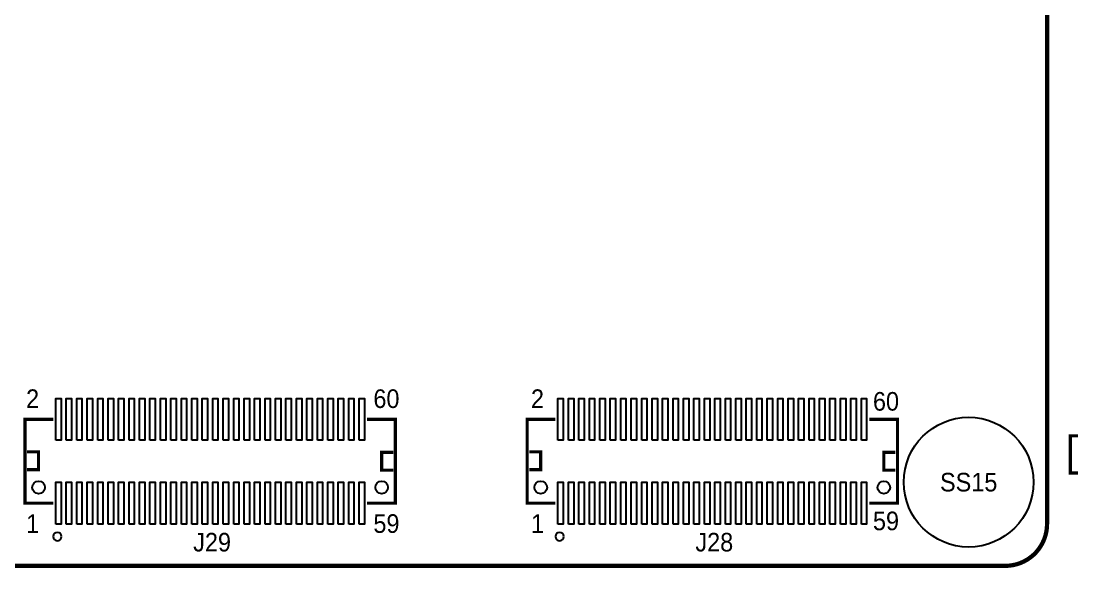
# Model space of a CAD drawing. Extents: x -6 to 181, y -5 to 126.
# Drawn here: x 61.1 to 111.3, y 27.6 to 53.7 of the extents above; entities that cross this region are included whole.
import ezdxf
from ezdxf.enums import TextEntityAlignment as Align

# ---------------------------------------------------------------- set-up
doc = ezdxf.new("R2010")
doc.units = 0
for name, color, linetype in [('BG_SILKSCREEN_TOP', 30, 'CONTINUOUS'), ('PG_SILKSCREEN_TOP', 254, 'CONTINUOUS'), ('PIN_TOP', 92, 'CONTINUOUS'), ('RD_SILKSCREEN_TOP', 52, 'CONTINUOUS')]:
    doc.layers.add(name, color=color, linetype=linetype)

msp = doc.modelspace()

# ---------------------------------------------------------------- linework, layer by layer
at = {"layer": 'BG_SILKSCREEN_TOP'}
for points, const_width in [([(110.137981, 67.696994), (110.137981, 29.69707)], 0.2032), ([(112.776, 33.909), (111.252, 33.909), (111.252, 32.131), (112.776, 32.131)], 0.1524), ([(108.137985, 27.697074), (56.138089, 27.697074)], 0.2032)]:
    msp.add_lwpolyline(points, dxfattribs=dict(at, const_width=const_width))
at = {"layer": 'BG_SILKSCREEN_TOP', "const_width": 0.2032}
msp.add_lwpolyline([(110.137981, 29.69707, -0.414214), (108.137985, 27.697074)], format="xyb", dxfattribs=at)
at = {"layer": 'PG_SILKSCREEN_TOP', "const_width": 0.150012}
for points in [[(62.638051, 34.69706), (61.288066, 34.69706), (61.288066, 30.697068), (62.638051, 30.697068)], [(77.638072, 34.69706), (78.988056, 34.69706), (78.988056, 30.697068), (77.638072, 30.697068)], [(86.638003, 34.69706), (85.288018, 34.69706), (85.288018, 30.697068), (86.638003, 30.697068)], [(101.638024, 34.69706), (102.988008, 34.69706), (102.988008, 30.697068), (101.638024, 30.697068)], [(61.388066, 33.147076), (61.938052, 33.147076), (61.938052, 32.297065), (61.388066, 32.297065)], [(78.888057, 33.122057), (78.33807, 33.122057), (78.33807, 32.272072), (78.888057, 32.272072)], [(85.388018, 33.147076), (85.938004, 33.147076), (85.938004, 32.297065), (85.388018, 32.297065)], [(102.888009, 33.122057), (102.338022, 33.122057), (102.338022, 32.272072), (102.888009, 32.272072)]]:
    msp.add_lwpolyline(points, dxfattribs=at)
at = {"layer": 'PG_SILKSCREEN_TOP'}
for points in [[(63.03805, 29.097072, 1), (62.638073, 29.097057, 1)], [(87.038002, 29.097072, 1), (86.638025, 29.097057, 1)]]:
    msp.add_lwpolyline(points, format="xyb", close=True, dxfattribs=at)
at = {"layer": 'PIN_TOP'}
for points in [[(62.763044, 33.697062), (62.763044, 35.697058), (63.013057, 35.697058), (63.013057, 33.697062)], [(63.263043, 33.697062), (63.263043, 35.697058), (63.513056, 35.697058), (63.513056, 33.697062)], [(63.763042, 33.697062), (63.763042, 35.697058), (64.013055, 35.697058), (64.013055, 33.697062)], [(64.263041, 33.697062), (64.263041, 35.697058), (64.513054, 35.697058), (64.513054, 33.697062)], [(64.76304, 33.697062), (64.76304, 35.697058), (65.013053, 35.697058), (65.013053, 33.697062)], [(65.263039, 33.697062), (65.263039, 35.697058), (65.513052, 35.697058), (65.513052, 33.697062)], [(65.763038, 33.697062), (65.763038, 35.697058), (66.013051, 35.697058), (66.013051, 33.697062)], [(66.263037, 33.697062), (66.263037, 35.697058), (66.51305, 35.697058), (66.51305, 33.697062)], [(66.763036, 33.697062), (66.763036, 35.697058), (67.013049, 35.697058), (67.013049, 33.697062)], [(67.263035, 33.697062), (67.263035, 35.697058), (67.513048, 35.697058), (67.513048, 33.697062)], [(67.763034, 33.697062), (67.763034, 35.697058), (68.013047, 35.697058), (68.013047, 33.697062)], [(68.263033, 33.697062), (68.263033, 35.697058), (68.513046, 35.697058), (68.513046, 33.697062)], [(68.763032, 33.697062), (68.763032, 35.697058), (69.013045, 35.697058), (69.013045, 33.697062)], [(69.263031, 33.697062), (69.263031, 35.697058), (69.513044, 35.697058), (69.513044, 33.697062)], [(69.76303, 33.697062), (69.76303, 35.697058), (70.013043, 35.697058), (70.013043, 33.697062)], [(70.263055, 33.697062), (70.263055, 35.697058), (70.513067, 35.697058), (70.513067, 33.697062)], [(70.763054, 33.697062), (70.763054, 35.697058), (71.013066, 35.697058), (71.013066, 33.697062)], [(71.263053, 33.697062), (71.263053, 35.697058), (71.513065, 35.697058), (71.513065, 33.697062)], [(71.763052, 33.697062), (71.763052, 35.697058), (72.013064, 35.697058), (72.013064, 33.697062)], [(72.263051, 33.697062), (72.263051, 35.697058), (72.513063, 35.697058), (72.513063, 33.697062)], [(72.76305, 33.697062), (72.76305, 35.697058), (73.013062, 35.697058), (73.013062, 33.697062)], [(73.263049, 33.697062), (73.263049, 35.697058), (73.513061, 35.697058), (73.513061, 33.697062)], [(73.763048, 33.697062), (73.763048, 35.697058), (74.01306, 35.697058), (74.01306, 33.697062)], [(74.263047, 33.697062), (74.263047, 35.697058), (74.513059, 35.697058), (74.513059, 33.697062)], [(74.763046, 33.697062), (74.763046, 35.697058), (75.013058, 35.697058), (75.013058, 33.697062)], [(75.263045, 33.697062), (75.263045, 35.697058), (75.513057, 35.697058), (75.513057, 33.697062)], [(75.763044, 33.697062), (75.763044, 35.697058), (76.013056, 35.697058), (76.013056, 33.697062)], [(76.263043, 33.697062), (76.263043, 35.697058), (76.513055, 35.697058), (76.513055, 33.697062)], [(76.763042, 33.697062), (76.763042, 35.697058), (77.013054, 35.697058), (77.013054, 33.697062)], [(77.263041, 33.697062), (77.263041, 35.697058), (77.513053, 35.697058), (77.513053, 33.697062)], [(86.762996, 33.697062), (86.762996, 35.697058), (87.013009, 35.697058), (87.013009, 33.697062)], [(87.262995, 33.697062), (87.262995, 35.697058), (87.513008, 35.697058), (87.513008, 33.697062)], [(87.762994, 33.697062), (87.762994, 35.697058), (88.013007, 35.697058), (88.013007, 33.697062)], [(88.262993, 33.697062), (88.262993, 35.697058), (88.513006, 35.697058), (88.513006, 33.697062)], [(88.762992, 33.697062), (88.762992, 35.697058), (89.013005, 35.697058), (89.013005, 33.697062)], [(89.262991, 33.697062), (89.262991, 35.697058), (89.513004, 35.697058), (89.513004, 33.697062)], [(89.76299, 33.697062), (89.76299, 35.697058), (90.013003, 35.697058), (90.013003, 33.697062)], [(90.262989, 33.697062), (90.262989, 35.697058), (90.513002, 35.697058), (90.513002, 33.697062)], [(90.762988, 33.697062), (90.762988, 35.697058), (91.013001, 35.697058), (91.013001, 33.697062)], [(91.262987, 33.697062), (91.262987, 35.697058), (91.513, 35.697058), (91.513, 33.697062)], [(91.762986, 33.697062), (91.762986, 35.697058), (92.012999, 35.697058), (92.012999, 33.697062)], [(92.262985, 33.697062), (92.262985, 35.697058), (92.512998, 35.697058), (92.512998, 33.697062)], [(92.762984, 33.697062), (92.762984, 35.697058), (93.012997, 35.697058), (93.012997, 33.697062)], [(93.262983, 33.697062), (93.262983, 35.697058), (93.512996, 35.697058), (93.512996, 33.697062)], [(93.762982, 33.697062), (93.762982, 35.697058), (94.012995, 35.697058), (94.012995, 33.697062)], [(94.263007, 33.697062), (94.263007, 35.697058), (94.513019, 35.697058), (94.513019, 33.697062)], [(94.763006, 33.697062), (94.763006, 35.697058), (95.013018, 35.697058), (95.013018, 33.697062)], [(95.263005, 33.697062), (95.263005, 35.697058), (95.513017, 35.697058), (95.513017, 33.697062)], [(95.763004, 33.697062), (95.763004, 35.697058), (96.013016, 35.697058), (96.013016, 33.697062)], [(96.263003, 33.697062), (96.263003, 35.697058), (96.513015, 35.697058), (96.513015, 33.697062)], [(96.763002, 33.697062), (96.763002, 35.697058), (97.013014, 35.697058), (97.013014, 33.697062)], [(97.263001, 33.697062), (97.263001, 35.697058), (97.513013, 35.697058), (97.513013, 33.697062)], [(97.763, 33.697062), (97.763, 35.697058), (98.013012, 35.697058), (98.013012, 33.697062)], [(98.262999, 33.697062), (98.262999, 35.697058), (98.513011, 35.697058), (98.513011, 33.697062)], [(98.762998, 33.697062), (98.762998, 35.697058), (99.01301, 35.697058), (99.01301, 33.697062)], [(99.262997, 33.697062), (99.262997, 35.697058), (99.513009, 35.697058), (99.513009, 33.697062)], [(99.762996, 33.697062), (99.762996, 35.697058), (100.013008, 35.697058), (100.013008, 33.697062)], [(100.262995, 33.697062), (100.262995, 35.697058), (100.513007, 35.697058), (100.513007, 33.697062)], [(100.762994, 33.697062), (100.762994, 35.697058), (101.013006, 35.697058), (101.013006, 33.697062)], [(101.262993, 33.697062), (101.262993, 35.697058), (101.513005, 35.697058), (101.513005, 33.697062)], [(62.763044, 29.69707), (62.763044, 31.697066), (63.013057, 31.697066), (63.013057, 29.69707)], [(63.263043, 29.69707), (63.263043, 31.697066), (63.513056, 31.697066), (63.513056, 29.69707)], [(63.763042, 29.69707), (63.763042, 31.697066), (64.013055, 31.697066), (64.013055, 29.69707)], [(64.263041, 29.69707), (64.263041, 31.697066), (64.513054, 31.697066), (64.513054, 29.69707)], [(64.76304, 29.69707), (64.76304, 31.697066), (65.013053, 31.697066), (65.013053, 29.69707)], [(65.263039, 29.69707), (65.263039, 31.697066), (65.513052, 31.697066), (65.513052, 29.69707)], [(65.763038, 29.69707), (65.763038, 31.697066), (66.013051, 31.697066), (66.013051, 29.69707)], [(66.263037, 29.69707), (66.263037, 31.697066), (66.51305, 31.697066), (66.51305, 29.69707)], [(66.763036, 29.69707), (66.763036, 31.697066), (67.013049, 31.697066), (67.013049, 29.69707)], [(67.263035, 29.69707), (67.263035, 31.697066), (67.513048, 31.697066), (67.513048, 29.69707)], [(67.763034, 29.69707), (67.763034, 31.697066), (68.013047, 31.697066), (68.013047, 29.69707)], [(68.263033, 29.69707), (68.263033, 31.697066), (68.513046, 31.697066), (68.513046, 29.69707)], [(68.763032, 29.69707), (68.763032, 31.697066), (69.013045, 31.697066), (69.013045, 29.69707)], [(69.263031, 29.69707), (69.263031, 31.697066), (69.513044, 31.697066), (69.513044, 29.69707)], [(69.76303, 29.69707), (69.76303, 31.697066), (70.013043, 31.697066), (70.013043, 29.69707)], [(70.263055, 29.69707), (70.263055, 31.697066), (70.513067, 31.697066), (70.513067, 29.69707)], [(70.763054, 29.69707), (70.763054, 31.697066), (71.013066, 31.697066), (71.013066, 29.69707)], [(71.263053, 29.69707), (71.263053, 31.697066), (71.513065, 31.697066), (71.513065, 29.69707)], [(71.763052, 29.69707), (71.763052, 31.697066), (72.013064, 31.697066), (72.013064, 29.69707)], [(72.263051, 29.69707), (72.263051, 31.697066), (72.513063, 31.697066), (72.513063, 29.69707)], [(72.76305, 29.69707), (72.76305, 31.697066), (73.013062, 31.697066), (73.013062, 29.69707)], [(73.263049, 29.69707), (73.263049, 31.697066), (73.513061, 31.697066), (73.513061, 29.69707)], [(73.763048, 29.69707), (73.763048, 31.697066), (74.01306, 31.697066), (74.01306, 29.69707)], [(74.263047, 29.69707), (74.263047, 31.697066), (74.513059, 31.697066), (74.513059, 29.69707)], [(74.763046, 29.69707), (74.763046, 31.697066), (75.013058, 31.697066), (75.013058, 29.69707)], [(75.263045, 29.69707), (75.263045, 31.697066), (75.513057, 31.697066), (75.513057, 29.69707)], [(75.763044, 29.69707), (75.763044, 31.697066), (76.013056, 31.697066), (76.013056, 29.69707)], [(76.263043, 29.69707), (76.263043, 31.697066), (76.513055, 31.697066), (76.513055, 29.69707)], [(76.763042, 29.69707), (76.763042, 31.697066), (77.013054, 31.697066), (77.013054, 29.69707)], [(77.263041, 29.69707), (77.263041, 31.697066), (77.513053, 31.697066), (77.513053, 29.69707)], [(86.762996, 29.69707), (86.762996, 31.697066), (87.013009, 31.697066), (87.013009, 29.69707)], [(87.262995, 29.69707), (87.262995, 31.697066), (87.513008, 31.697066), (87.513008, 29.69707)], [(87.762994, 29.69707), (87.762994, 31.697066), (88.013007, 31.697066), (88.013007, 29.69707)], [(88.262993, 29.69707), (88.262993, 31.697066), (88.513006, 31.697066), (88.513006, 29.69707)], [(88.762992, 29.69707), (88.762992, 31.697066), (89.013005, 31.697066), (89.013005, 29.69707)], [(89.262991, 29.69707), (89.262991, 31.697066), (89.513004, 31.697066), (89.513004, 29.69707)], [(89.76299, 29.69707), (89.76299, 31.697066), (90.013003, 31.697066), (90.013003, 29.69707)], [(90.262989, 29.69707), (90.262989, 31.697066), (90.513002, 31.697066), (90.513002, 29.69707)], [(90.762988, 29.69707), (90.762988, 31.697066), (91.013001, 31.697066), (91.013001, 29.69707)], [(91.262987, 29.69707), (91.262987, 31.697066), (91.513, 31.697066), (91.513, 29.69707)], [(91.762986, 29.69707), (91.762986, 31.697066), (92.012999, 31.697066), (92.012999, 29.69707)], [(92.262985, 29.69707), (92.262985, 31.697066), (92.512998, 31.697066), (92.512998, 29.69707)], [(92.762984, 29.69707), (92.762984, 31.697066), (93.012997, 31.697066), (93.012997, 29.69707)], [(93.262983, 29.69707), (93.262983, 31.697066), (93.512996, 31.697066), (93.512996, 29.69707)], [(93.762982, 29.69707), (93.762982, 31.697066), (94.012995, 31.697066), (94.012995, 29.69707)], [(94.263007, 29.69707), (94.263007, 31.697066), (94.513019, 31.697066), (94.513019, 29.69707)], [(94.763006, 29.69707), (94.763006, 31.697066), (95.013018, 31.697066), (95.013018, 29.69707)], [(95.263005, 29.69707), (95.263005, 31.697066), (95.513017, 31.697066), (95.513017, 29.69707)], [(95.763004, 29.69707), (95.763004, 31.697066), (96.013016, 31.697066), (96.013016, 29.69707)], [(96.263003, 29.69707), (96.263003, 31.697066), (96.513015, 31.697066), (96.513015, 29.69707)], [(96.763002, 29.69707), (96.763002, 31.697066), (97.013014, 31.697066), (97.013014, 29.69707)], [(97.263001, 29.69707), (97.263001, 31.697066), (97.513013, 31.697066), (97.513013, 29.69707)], [(97.763, 29.69707), (97.763, 31.697066), (98.013012, 31.697066), (98.013012, 29.69707)], [(98.262999, 29.69707), (98.262999, 31.697066), (98.513011, 31.697066), (98.513011, 29.69707)], [(98.762998, 29.69707), (98.762998, 31.697066), (99.01301, 31.697066), (99.01301, 29.69707)], [(99.262997, 29.69707), (99.262997, 31.697066), (99.513009, 31.697066), (99.513009, 29.69707)], [(99.762996, 29.69707), (99.762996, 31.697066), (100.013008, 31.697066), (100.013008, 29.69707)], [(100.262995, 29.69707), (100.262995, 31.697066), (100.513007, 31.697066), (100.513007, 29.69707)], [(100.762994, 29.69707), (100.762994, 31.697066), (101.013006, 31.697066), (101.013006, 29.69707)], [(101.262993, 29.69707), (101.262993, 31.697066), (101.513005, 31.697066), (101.513005, 29.69707)]]:
    msp.add_lwpolyline(points, close=True, dxfattribs=at)
for centre, radius in [((106.391989, 31.697066), 3.099994), ((61.938052, 31.447054), 0.299999), ((78.33807, 31.447054), 0.299999), ((85.938004, 31.447054), 0.299999), ((102.338022, 31.447054), 0.299999)]:
    msp.add_circle(centre, radius, dxfattribs=at)

# ---------------------------------------------------------------- texts
at = {"layer": 'PG_SILKSCREEN_TOP', "width": 0.942857}
for s, p in [('2', (61.341, 35.2425)), ('60', (77.9399, 35.2425)), ('2', (85.471, 35.2425)), ('60', (101.8159, 35.1155)), ('1', (61.341, 29.2735)), ('59', (77.9399, 29.2735)), ('1', (85.471, 29.2735)), ('59', (101.8159, 29.4005))]:
    msp.add_text(s, height=0.889, dxfattribs=at).set_placement(p)
at = {"layer": 'RD_SILKSCREEN_TOP', "width": 0.942857}
for s, p in [('SS15', (106.391989, 31.252566)), ('J29', (70.231, 28.3845)), ('J28', (94.234, 28.3845))]:
    msp.add_text(s, height=0.889, dxfattribs=at).set_placement(p, align=Align.CENTER)

doc.saveas('drawing.dxf')
